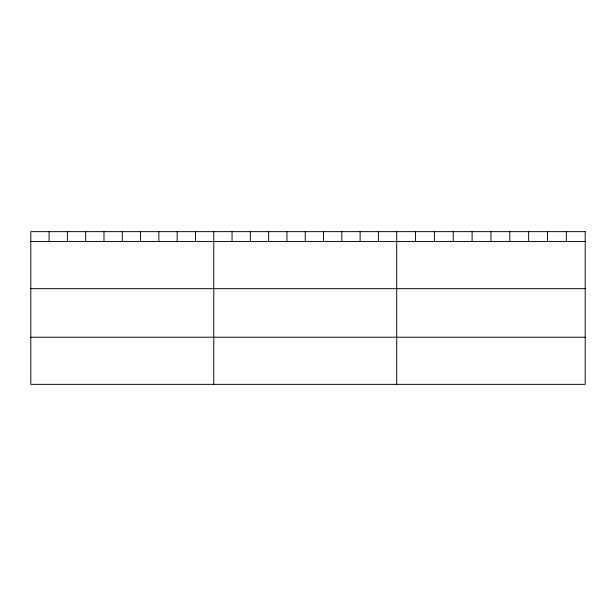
<?xml version="1.0" encoding="UTF-8"?>
<svg xmlns="http://www.w3.org/2000/svg" width="616" height="616" viewBox="0 0 616 616"><rect width="100%" height="100%" fill="white"/><g stroke="black" fill="none" stroke-linecap="round" stroke-linejoin="round"><path stroke-width="0.92" d="M30.8 241.518L585.2 241.518M30.8 288.658L585.2 288.658M30.8 337.221L585.2 337.221M566.35 231.647L566.35 241.518M547.501 231.647L547.501 241.518M528.651 231.647L528.651 241.518M509.802 231.647L509.802 241.518M490.952 231.647L490.952 241.518M472.102 231.647L472.102 241.518M453.253 231.647L453.253 241.518M434.403 231.647L434.403 241.518M415.554 231.647L415.554 241.518M396.704 231.647L396.704 384.353M378.409 231.647L378.409 241.518M360.114 231.647L360.114 241.518M341.818 231.647L341.818 241.518M323.523 231.647L323.523 241.518M305.228 231.647L305.228 241.518M286.933 231.647L286.933 241.518M268.638 231.647L268.638 241.518M250.342 231.647L250.342 241.518M232.047 231.647L232.047 241.518M213.752 231.647L213.752 384.353M195.457 231.647L195.457 241.518M177.162 231.647L177.162 241.518M158.866 231.647L158.866 241.518M140.571 231.647L140.571 241.518M122.276 231.647L122.276 241.518M103.981 231.647L103.981 241.518M85.686 231.647L85.686 241.518M67.39 231.647L67.39 241.518M49.095 231.647L49.095 241.518M585.2 231.647L30.8 231.647L30.8 384.353L585.2 384.353L585.2 231.647"/></g></svg>
